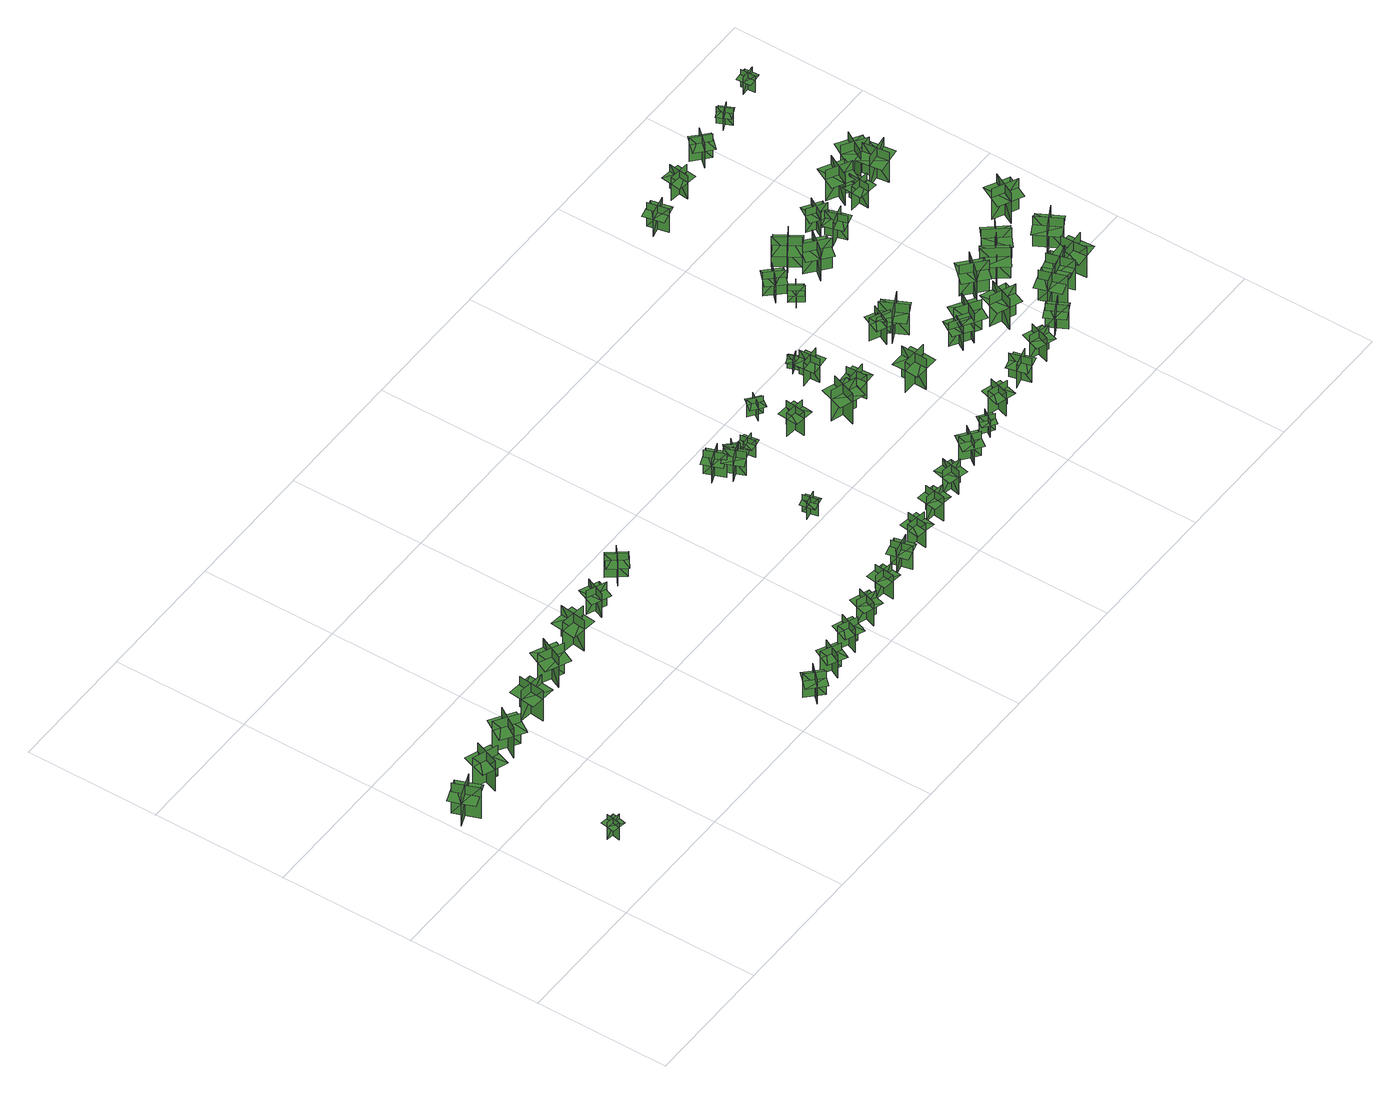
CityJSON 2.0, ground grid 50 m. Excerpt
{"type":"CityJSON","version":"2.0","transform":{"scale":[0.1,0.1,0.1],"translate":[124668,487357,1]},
"CityObjects":{
"tree1":{"type":"SolitaryVegetationObject","geometry":[{"type":"MultiSurface","lod":"1","boundaries":[[[0,1,2]],[[0,2,3]],[[4,5,6]],[[4,6,7]],[[8,9,10]],[[8,10,11]],[[8,11,12]],[[8,12,13]]]}]},
"tree2":{"type":"SolitaryVegetationObject","geometry":[{"type":"MultiSurface","lod":"1","boundaries":[[[14,15,16]],[[14,16,17]],[[18,19,20]],[[18,20,21]],[[22,23,24]],[[22,24,25]],[[22,25,26]],[[22,26,27]]]}]},
"tree3":{"type":"SolitaryVegetationObject","geometry":[{"type":"MultiSurface","lod":"1","boundaries":[[[28,29,30]],[[28,30,31]],[[32,33,34]],[[32,34,35]],[[36,37,38]],[[36,38,39]],[[36,39,40]],[[36,40,41]]]}]},
"tree4":{"type":"SolitaryVegetationObject","geometry":[{"type":"MultiSurface","lod":"1","boundaries":[[[42,43,44]],[[42,44,45]],[[46,47,48]],[[46,48,49]],[[50,51,52]],[[50,52,53]],[[50,53,54]],[[50,54,55]]]}]},
"tree5":{"type":"SolitaryVegetationObject","geometry":[{"type":"MultiSurface","lod":"1","boundaries":[[[56,57,58]],[[56,58,59]],[[60,61,62]],[[60,62,63]],[[64,65,66]],[[64,66,67]],[[64,67,68]],[[64,68,69]]]}]},
"tree6":{"type":"SolitaryVegetationObject","geometry":[{"type":"MultiSurface","lod":"1","boundaries":[[[70,71,72]],[[70,72,73]],[[74,75,76]],[[74,76,77]],[[78,79,80]],[[78,80,81]],[[78,81,82]],[[78,82,83]]]}]},
"tree7":{"type":"SolitaryVegetationObject","geometry":[{"type":"MultiSurface","lod":"1","boundaries":[[[84,85,86]],[[84,86,87]],[[88,89,90]],[[88,90,91]],[[92,93,94]],[[92,94,95]],[[92,95,96]],[[92,96,97]]]}]},
"tree8":{"type":"SolitaryVegetationObject","geometry":[{"type":"MultiSurface","lod":"1","boundaries":[[[98,99,100]],[[98,100,101]],[[102,103,104]],[[102,104,105]],[[106,107,108]],[[106,108,109]],[[106,109,110]],[[106,110,111]]]}]},
"tree9":{"type":"SolitaryVegetationObject","geometry":[{"type":"MultiSurface","lod":"1","boundaries":[[[112,113,114]],[[112,114,115]],[[116,117,118]],[[116,118,119]],[[120,121,122]],[[120,122,123]],[[120,123,124]],[[120,124,125]]]}]},
"tree10":{"type":"SolitaryVegetationObject","geometry":[{"type":"MultiSurface","lod":"1","boundaries":[[[126,127,128]],[[126,128,129]],[[130,131,132]],[[130,132,133]],[[134,135,136]],[[134,136,137]],[[134,137,138]],[[134,138,139]]]}]},
"tree11":{"type":"SolitaryVegetationObject","geometry":[{"type":"MultiSurface","lod":"1","boundaries":[[[140,141,142]],[[140,142,143]],[[144,145,146]],[[144,146,147]],[[148,149,150]],[[148,150,151]],[[148,151,152]],[[148,152,153]]]}]},
"tree12":{"type":"SolitaryVegetationObject","geometry":[{"type":"MultiSurface","lod":"1","boundaries":[[[154,155,156]],[[154,156,157]],[[158,159,160]],[[158,160,161]],[[162,163,164]],[[162,164,165]],[[162,165,166]],[[162,166,167]]]}]},
"tree13":{"type":"SolitaryVegetationObject","geometry":[{"type":"MultiSurface","lod":"1","boundaries":[[[168,169,170]],[[168,170,171]],[[172,173,174]],[[172,174,175]],[[176,177,178]],[[176,178,179]],[[176,179,180]],[[176,180,181]]]}]},
"tree14":{"type":"SolitaryVegetationObject","geometry":[{"type":"MultiSurface","lod":"1","boundaries":[[[182,183,184]],[[182,184,185]],[[186,187,188]],[[186,188,189]],[[190,191,192]],[[190,192,193]],[[190,193,194]],[[190,194,195]]]}]},
"tree15":{"type":"SolitaryVegetationObject","geometry":[{"type":"MultiSurface","lod":"1","boundaries":[[[196,197,198]],[[196,198,199]],[[200,201,202]],[[200,202,203]],[[204,205,206]],[[204,206,207]],[[204,207,208]],[[204,208,209]]]}]},
"tree16":{"type":"SolitaryVegetationObject","geometry":[{"type":"MultiSurface","lod":"1","boundaries":[[[210,211,212]],[[210,212,213]],[[214,215,216]],[[214,216,217]],[[218,219,220]],[[218,220,221]],[[218,221,222]],[[218,222,223]]]}]},
"tree17":{"type":"SolitaryVegetationObject","geometry":[{"type":"MultiSurface","lod":"1","boundaries":[[[224,225,226]],[[224,226,227]],[[228,229,230]],[[228,230,231]],[[232,233,234]],[[232,234,235]],[[232,235,236]],[[232,236,237]]]}]},
"tree18":{"type":"SolitaryVegetationObject","geometry":[{"type":"MultiSurface","lod":"1","boundaries":[[[238,239,240]],[[238,240,241]],[[242,243,244]],[[242,244,245]],[[246,247,248]],[[246,248,249]],[[246,249,250]],[[246,250,251]]]}]},
"tree19":{"type":"SolitaryVegetationObject","geometry":[{"type":"MultiSurface","lod":"1","boundaries":[[[252,253,254]],[[252,254,255]],[[256,257,258]],[[256,258,259]],[[260,261,262]],[[260,262,263]],[[260,263,264]],[[260,264,265]]]}]},
"tree20":{"type":"SolitaryVegetationObject","geometry":[{"type":"MultiSurface","lod":"1","boundaries":[[[266,267,268]],[[266,268,269]],[[270,271,272]],[[270,272,273]],[[274,275,276]],[[274,276,277]],[[274,277,278]],[[274,278,279]]]}]},
"tree21":{"type":"SolitaryVegetationObject","geometry":[{"type":"MultiSurface","lod":"1","boundaries":[[[280,281,282]],[[280,282,283]],[[284,285,286]],[[284,286,287]],[[288,289,290]],[[288,290,291]],[[288,291,292]],[[288,292,293]]]}]},
"tree22":{"type":"SolitaryVegetationObject","geometry":[{"type":"MultiSurface","lod":"1","boundaries":[[[294,295,296]],[[294,296,297]],[[298,299,300]],[[298,300,301]],[[302,303,304]],[[302,304,305]],[[302,305,306]],[[302,306,307]]]}]},
"tree23":{"type":"SolitaryVegetationObject","geometry":[{"type":"MultiSurface","lod":"1","boundaries":[[[308,309,310]],[[308,310,311]],[[312,313,314]],[[312,314,315]],[[316,317,318]],[[316,318,319]],[[316,319,320]],[[316,320,321]]]}]},
"tree24":{"type":"SolitaryVegetationObject","geometry":[{"type":"MultiSurface","lod":"1","boundaries":[[[322,323,324]],[[322,324,325]],[[326,327,328]],[[326,328,329]],[[330,331,332]],[[330,332,333]],[[330,333,334]],[[330,334,335]]]}]},
"tree25":{"type":"SolitaryVegetationObject","geometry":[{"type":"MultiSurface","lod":"1","boundaries":[[[336,337,338]],[[336,338,339]],[[340,341,342]],[[340,342,343]],[[344,345,346]],[[344,346,347]],[[344,347,348]],[[344,348,349]]]}]},
"tree26":{"type":"SolitaryVegetationObject","geometry":[{"type":"MultiSurface","lod":"1","boundaries":[[[350,351,352]],[[350,352,353]],[[354,355,356]],[[354,356,357]],[[358,359,360]],[[358,360,361]],[[358,361,362]],[[358,362,363]]]}]},
"tree27":{"type":"SolitaryVegetationObject","geometry":[{"type":"MultiSurface","lod":"1","boundaries":[[[364,365,366]],[[364,366,367]],[[368,369,370]],[[368,370,371]],[[372,373,374]],[[372,374,375]],[[372,375,376]],[[372,376,377]]]}]},
"tree28":{"type":"SolitaryVegetationObject","geometry":[{"type":"MultiSurface","lod":"1","boundaries":[[[378,379,380]],[[378,380,381]],[[382,383,384]],[[382,384,385]],[[386,387,388]],[[386,388,389]],[[386,389,390]],[[386,390,391]]]}]},
"tree29":{"type":"SolitaryVegetationObject","geometry":[{"type":"MultiSurface","lod":"1","boundaries":[[[392,393,394]],[[392,394,395]],[[396,397,398]],[[396,398,399]],[[400,401,402]],[[400,402,403]],[[400,403,404]],[[400,404,405]]]}]},
"tree30":{"type":"SolitaryVegetationObject","geometry":[{"type":"MultiSurface","lod":"1","boundaries":[[[406,407,408]],[[406,408,409]],[[410,411,412]],[[410,412,413]],[[414,415,416]],[[414,416,417]],[[414,417,418]],[[414,418,419]]]}]},
"tree31":{"type":"SolitaryVegetationObject","geometry":[{"type":"MultiSurface","lod":"1","boundaries":[[[420,421,422]],[[420,422,423]],[[424,425,426]],[[424,426,427]],[[428,429,430]],[[428,430,431]],[[428,431,432]],[[428,432,433]]]}]},
"tree32":{"type":"SolitaryVegetationObject","geometry":[{"type":"MultiSurface","lod":"1","boundaries":[[[434,435,436]],[[434,436,437]],[[438,439,440]],[[438,440,441]],[[442,443,444]],[[442,444,445]],[[442,445,446]],[[442,446,447]]]}]},
"tree33":{"type":"SolitaryVegetationObject","geometry":[{"type":"MultiSurface","lod":"1","boundaries":[[[448,449,450]],[[448,450,451]],[[452,453,454]],[[452,454,455]],[[456,457,458]],[[456,458,459]],[[456,459,460]],[[456,460,461]]]}]},
"tree34":{"type":"SolitaryVegetationObject","geometry":[{"type":"MultiSurface","lod":"1","boundaries":[[[462,463,464]],[[462,464,465]],[[466,467,468]],[[466,468,469]],[[470,471,472]],[[470,472,473]],[[470,473,474]],[[470,474,475]]]}]},
"tree35":{"type":"SolitaryVegetationObject","geometry":[{"type":"MultiSurface","lod":"1","boundaries":[[[476,477,478]],[[476,478,479]],[[480,481,482]],[[480,482,483]],[[484,485,486]],[[484,486,487]],[[484,487,488]],[[484,488,489]]]}]},
"tree36":{"type":"SolitaryVegetationObject","geometry":[{"type":"MultiSurface","lod":"1","boundaries":[[[490,491,492]],[[490,492,493]],[[494,495,496]],[[494,496,497]],[[498,499,500]],[[498,500,501]],[[498,501,502]],[[498,502,503]]]}]},
"tree37":{"type":"SolitaryVegetationObject","geometry":[{"type":"MultiSurface","lod":"1","boundaries":[[[504,505,506]],[[504,506,507]],[[508,509,510]],[[508,510,511]],[[512,513,514]],[[512,514,515]],[[512,515,516]],[[512,516,517]]]}]},
"tree38":{"type":"SolitaryVegetationObject","geometry":[{"type":"MultiSurface","lod":"1","boundaries":[[[518,519,520]],[[518,520,521]],[[522,523,524]],[[522,524,525]],[[526,527,528]],[[526,528,529]],[[526,529,530]],[[526,530,531]]]}]},
"tree39":{"type":"SolitaryVegetationObject","geometry":[{"type":"MultiSurface","lod":"1","boundaries":[[[532,533,534]],[[532,534,535]],[[536,537,538]],[[536,538,539]],[[540,541,542]],[[540,542,543]],[[540,543,544]],[[540,544,545]]]}]},
"tree40":{"type":"SolitaryVegetationObject","geometry":[{"type":"MultiSurface","lod":"1","boundaries":[[[546,547,548]],[[546,548,549]],[[550,551,552]],[[550,552,553]],[[554,555,556]],[[554,556,557]],[[554,557,558]],[[554,558,559]]]}]},
"tree41":{"type":"SolitaryVegetationObject","geometry":[{"type":"MultiSurface","lod":"1","boundaries":[[[560,561,562]],[[560,562,563]],[[564,565,566]],[[564,566,567]],[[568,569,570]],[[568,570,571]],[[568,571,572]],[[568,572,573]]]}]},
"tree42":{"type":"SolitaryVegetationObject","geometry":[{"type":"MultiSurface","lod":"1","boundaries":[[[574,575,576]],[[574,576,577]],[[578,579,580]],[[578,580,581]],[[582,583,584]],[[582,584,585]],[[582,585,586]],[[582,586,587]]]}]},
"tree43":{"type":"SolitaryVegetationObject","geometry":[{"type":"MultiSurface","lod":"1","boundaries":[[[588,589,590]],[[588,590,591]],[[592,593,594]],[[592,594,595]],[[596,597,598]],[[596,598,599]],[[596,599,600]],[[596,600,601]]]}]},
"tree44":{"type":"SolitaryVegetationObject","geometry":[{"type":"MultiSurface","lod":"1","boundaries":[[[602,603,604]],[[602,604,605]],[[606,607,608]],[[606,608,609]],[[610,611,612]],[[610,612,613]],[[610,613,614]],[[610,614,615]]]}]},
"tree45":{"type":"SolitaryVegetationObject","geometry":[{"type":"MultiSurface","lod":"1","boundaries":[[[616,617,618]],[[616,618,619]],[[620,621,622]],[[620,622,623]],[[624,625,626]],[[624,626,627]],[[624,627,628]],[[624,628,629]]]}]},
"tree46":{"type":"SolitaryVegetationObject","geometry":[{"type":"MultiSurface","lod":"1","boundaries":[[[630,631,632]],[[630,632,633]],[[634,635,636]],[[634,636,637]],[[638,639,640]],[[638,640,641]],[[638,641,642]],[[638,642,643]]]}]},
"tree47":{"type":"SolitaryVegetationObject","geometry":[{"type":"MultiSurface","lod":"1","boundaries":[[[644,645,646]],[[644,646,647]],[[648,649,650]],[[648,650,651]],[[652,653,654]],[[652,654,655]],[[652,655,656]],[[652,656,657]]]}]},
"tree48":{"type":"SolitaryVegetationObject","geometry":[{"type":"MultiSurface","lod":"1","boundaries":[[[658,659,660]],[[658,660,661]],[[662,663,664]],[[662,664,665]],[[666,667,668]],[[666,668,669]],[[666,669,670]],[[666,670,671]]]}]},
"tree49":{"type":"SolitaryVegetationObject","geometry":[{"type":"MultiSurface","lod":"1","boundaries":[[[672,673,674]],[[672,674,675]],[[676,677,678]],[[676,678,679]],[[680,681,682]],[[680,682,683]],[[680,683,684]],[[680,684,685]]]}]},
"tree50":{"type":"SolitaryVegetationObject","geometry":[{"type":"MultiSurface","lod":"1","boundaries":[[[686,687,688]],[[686,688,689]],[[690,691,692]],[[690,692,693]],[[694,695,696]],[[694,696,697]],[[694,697,698]],[[694,698,699]]]}]},
"tree51":{"type":"SolitaryVegetationObject","geometry":[{"type":"MultiSurface","lod":"1","boundaries":[[[700,701,702]],[[700,702,703]],[[704,705,706]],[[704,706,707]],[[708,709,710]],[[708,710,711]],[[708,711,712]],[[708,712,713]]]}]},
"tree52":{"type":"SolitaryVegetationObject","geometry":[{"type":"MultiSurface","lod":"1","boundaries":[[[714,715,716]],[[714,716,717]],[[718,719,720]],[[718,720,721]],[[722,723,724]],[[722,724,725]],[[722,725,726]],[[722,726,727]]]}]},
"tree53":{"type":"SolitaryVegetationObject","geometry":[{"type":"MultiSurface","lod":"1","boundaries":[[[728,729,730]],[[728,730,731]],[[732,733,734]],[[732,734,735]],[[736,737,738]],[[736,738,739]],[[736,739,740]],[[736,740,741]]]}]},
"tree54":{"type":"SolitaryVegetationObject","geometry":[{"type":"MultiSurface","lod":"1","boundaries":[[[742,743,744]],[[742,744,745]],[[746,747,748]],[[746,748,749]],[[750,751,752]],[[750,752,753]],[[750,753,754]],[[750,754,755]]]}]},
"tree55":{"type":"SolitaryVegetationObject","geometry":[{"type":"MultiSurface","lod":"1","boundaries":[[[756,757,758]],[[756,758,759]],[[760,761,762]],[[760,762,763]],[[764,765,766]],[[764,766,767]],[[764,767,768]],[[764,768,769]]]}]},
"tree56":{"type":"SolitaryVegetationObject","geometry":[{"type":"MultiSurface","lod":"1","boundaries":[[[770,771,772]],[[770,772,773]],[[774,775,776]],[[774,776,777]],[[778,779,780]],[[778,780,781]],[[778,781,782]],[[778,782,783]]]}]},
"tree57":{"type":"SolitaryVegetationObject","geometry":[{"type":"MultiSurface","lod":"1","boundaries":[[[784,785,786]],[[784,786,787]],[[788,789,790]],[[788,790,791]],[[792,793,794]],[[792,794,795]],[[792,795,796]],[[792,796,797]]]}]},
"tree58":{"type":"SolitaryVegetationObject","geometry":[{"type":"MultiSurface","lod":"1","boundaries":[[[798,799,800]],[[798,800,801]],[[802,803,804]],[[802,804,805]],[[806,807,808]],[[806,808,809]],[[806,809,810]],[[806,810,811]]]}]},
"tree59":{"type":"SolitaryVegetationObject","geometry":[{"type":"MultiSurface","lod":"1","boundaries":[[[812,813,814]],[[812,814,815]],[[816,817,818]],[[816,818,819]],[[820,821,822]],[[820,822,823]],[[820,823,824]],[[820,824,825]]]}]},
"tree60":{"type":"SolitaryVegetationObject","geometry":[{"type":"MultiSurface","lod":"1","boundaries":[[[826,827,828]],[[826,828,829]],[[830,831,832]],[[830,832,833]],[[834,835,836]],[[834,836,837]],[[834,837,838]],[[834,838,839]]]}]},
"tree61":{"type":"SolitaryVegetationObject","geometry":[{"type":"MultiSurface","lod":"1","boundaries":[[[840,841,842]],[[840,842,843]],[[844,845,846]],[[844,846,847]],[[848,849,850]],[[848,850,851]],[[848,851,852]],[[848,852,853]]]}]},
"tree62":{"type":"SolitaryVegetationObject","geometry":[{"type":"MultiSurface","lod":"1","boundaries":[[[854,855,856]],[[854,856,857]],[[858,859,860]],[[858,860,861]],[[862,863,864]],[[862,864,865]],[[862,865,866]],[[862,866,867]]]}]},
"tree63":{"type":"SolitaryVegetationObject","geometry":[{"type":"MultiSurface","lod":"1","boundaries":[[[868,869,870]],[[868,870,871]],[[872,873,874]],[[872,874,875]],[[876,877,878]],[[876,878,879]],[[876,879,880]],[[876,880,881]]]}]},
"tree64":{"type":"SolitaryVegetationObject","geometry":[{"type":"MultiSurface","lod":"1","boundaries":[[[882,883,884]],[[882,884,885]],[[886,887,888]],[[886,888,889]],[[890,891,892]],[[890,892,893]],[[890,893,894]],[[890,894,895]]]}]}
},
"vertices":[
[51,722,5],[86,629,5],[86,629,144],[51,722,144],[23,662,5],[116,698,5],[116,698,144],[23,662,144],[23,662,105],[41,616,105],[134,651,105],[116,698,105],[99,744,105],[6,709,105],
[259,254,19],[249,199,19],[249,199,96],[259,254,96],[229,233,19],[283,223,19],[283,223,96],[229,233,96],[229,233,75],[224,205,75],[278,196,75],[283,223,75],[288,250,75],[233,260,75],
[274,694,7],[181,728,7],[181,728,146],[274,694,146],[247,754,7],[212,661,7],[212,661,146],[247,754,146],[247,754,107],[200,771,107],[166,678,107],[212,661,107],[259,643,107],[293,737,107],
[435,715,9],[351,769,9],[351,769,148],[435,715,148],[421,780,9],[368,696,9],[368,696,148],[421,780,148],[421,780,109],[379,807,109],[326,723,109],[368,696,109],[409,669,109],[463,753,109],
[569,811,12],[559,712,12],[559,712,150],[569,811,150],[517,770,12],[616,759,12],[616,759,150],[517,770,150],[517,770,111],[512,720,111],[611,710,111],[616,759,111],[621,809,111],[522,819,111],
[711,757,14],[753,847,14],[753,847,152],[711,757,152],[773,779,14],[683,821,14],[683,821,152],[773,779,152],[773,779,114],[794,824,114],[704,866,114],[683,821,114],[662,776,114],[752,734,114],
[892,783,16],[905,882,16],[905,882,155],[892,783,155],[945,823,16],[846,836,16],[846,836,155],[945,823,155],[945,823,116],[951,873,116],[852,885,116],[846,836,116],[840,786,116],[939,774,116],
[1124,30,13],[1178,85,13],[1178,85,121],[1124,30,121],[1176,30,13],[1121,84,13],[1121,84,121],[1176,30,121],[1176,30,90],[1203,58,90],[1148,112,90],[1121,84,90],[1094,56,90],[1149,2,90],
[1308,62,14],[1238,97,14],[1238,97,121],[1308,62,121],[1292,111,14],[1257,42,14],[1257,42,121],[1292,111,121],[1292,111,91],[1257,128,91],[1222,59,91],[1257,42,91],[1291,24,91],[1326,93,91],
[1030,871,17],[1101,840,17],[1101,840,125],[1030,871,125],[1048,823,17],[1079,894,17],[1079,894,125],[1048,823,125],[1048,823,94],[1084,807,94],[1115,878,94],[1079,894,94],[1044,909,94],[1013,838,94],
[1435,86,14],[1364,115,14],[1364,115,122],[1435,86,122],[1416,133,14],[1386,62,14],[1386,62,122],[1416,133,122],[1416,133,91],[1380,148,91],[1351,76,91],[1386,62,91],[1422,47,91],[1452,119,91],
[1249,858,17],[1202,919,17],[1202,919,125],[1249,858,125],[1256,909,17],[1195,862,17],[1195,862,125],[1256,909,125],[1256,909,95],[1232,940,95],[1171,892,95],[1195,862,95],[1218,831,95],[1280,878,95],
[1543,154,13],[1518,81,13],[1518,81,121],[1543,154,121],[1496,132,13],[1569,106,13],[1569,106,121],[1496,132,121],[1496,132,91],[1484,95,91],[1557,70,91],[1569,106,91],[1582,143,91],[1509,168,91],
[1664,177,12],[1655,100,12],[1655,100,120],[1664,177,120],[1623,145,12],[1700,136,12],[1700,136,120],[1623,145,120],[1623,145,90],[1619,107,90],[1695,98,90],[1700,136,90],[1704,175,90],[1628,184,90],
[1785,200,11],[1803,125,11],[1803,125,119],[1785,200,119],[1757,156,11],[1833,174,11],[1833,174,119],[1757,156,119],[1757,156,89],[1766,118,89],[1842,137,89],[1833,174,89],[1824,212,89],[1748,194,89],
[1951,183,11],[1874,194,11],[1874,194,118],[1951,183,118],[1920,225,11],[1909,148,11],[1909,148,118],[1920,225,118],[1920,225,88],[1882,230,88],[1871,153,88],[1909,148,88],[1948,142,88],[1959,219,88],
[1841,543,19],[1787,531,19],[1787,531,96],[1841,543,96],[1810,563,19],[1822,509,19],[1822,509,96],[1810,563,96],[1810,563,74],[1783,557,74],[1795,503,74],[1822,509,74],[1849,515,74],[1837,569,74],
[1769,923,20],[1797,851,20],[1797,851,127],[1769,923,127],[1748,876,20],[1820,904,20],[1820,904,127],[1748,876,127],[1748,876,97],[1762,840,97],[1834,868,97],[1820,904,97],[1806,940,97],[1734,912,97],
[1791,822,23],[1862,851,23],[1862,851,131],[1791,822,131],[1838,802,23],[1809,873,23],[1809,873,131],[1838,802,131],[1838,802,101],[1874,816,101],[1844,888,101],[1809,873,101],[1773,858,101],[1803,787,101],
[2052,247,10],[2042,170,10],[2042,170,118],[2052,247,118],[2011,215,10],[2088,206,10],[2088,206,118],[2011,215,118],[2011,215,87],[2006,177,87],[2083,168,87],[2088,206,87],[2092,245,87],[2016,254,87],
[1883,857,25],[1844,896,25],[1844,896,102],[1883,857,102],[1883,894,25],[1845,855,25],[1845,855,102],[1883,894,102],[1883,894,80],[1864,914,80],[1825,874,80],[1845,855,80],[1864,835,80],[1903,875,80],
[1943,856,24],[1888,850,24],[1888,850,101],[1943,856,101],[1914,879,24],[1921,824,24],[1921,824,101],[1914,879,101],[1914,879,80],[1887,876,80],[1894,821,80],[1921,824,80],[1949,828,80],[1942,882,80],
[2141,242,9],[2216,225,9],[2216,225,117],[2141,242,117],[2168,198,9],[2185,273,9],[2185,273,117],[2168,198,117],[2168,198,87],[2206,189,87],[2223,265,87],[2185,273,87],[2147,282,87],[2130,206,87],
[2137,791,20],[2060,798,20],[2060,798,128],[2137,791,128],[2105,831,20],[2097,754,20],[2097,754,128],[2105,831,128],[2105,831,98],[2066,835,98],[2059,758,98],[2097,754,98],[2136,750,98],[2143,827,98],
[2102,920,23],[2058,953,23],[2058,953,100],[2102,920,100],[2097,956,23],[2064,912,23],[2064,912,100],[2097,956,100],[2097,956,78],[2075,973,78],[2041,929,78],[2064,912,78],[2086,895,78],[2119,939,78],
[2305,232,10],[2352,294,10],[2352,294,118],[2305,232,118],[2356,239,10],[2294,286,10],[2294,286,118],[2356,239,118],[2356,239,88],[2379,270,88],[2317,317,88],[2294,286,88],[2271,254,88],[2333,208,88],
[2260,749,21],[2227,654,21],[2227,654,159],[2260,749,159],[2200,720,21],[2294,688,21],[2294,688,159],[2200,720,159],[2200,720,120],[2184,673,120],[2278,640,120],[2294,688,120],[2310,735,120],[2216,767,120],
[2438,261,11],[2470,306,11],[2470,306,88],[2438,261,88],[2474,267,11],[2429,299,11],[2429,299,88],[2474,267,88],[2474,267,66],[2490,290,66],[2445,322,66],[2429,299,66],[2413,277,66],[2458,245,66],
[2380,724,21],[2303,721,21],[2303,721,129],[2380,724,129],[2342,759,21],[2346,682,21],[2346,682,129],[2342,759,129],[2342,759,99],[2304,758,99],[2307,680,99],[2346,682,99],[2384,684,99],[2381,761,99],
[2321,849,22],[2316,926,22],[2316,926,130],[2321,849,130],[2355,888,22],[2278,882,22],[2278,882,130],[2355,888,130],[2355,888,100],[2352,926,100],[2275,920,100],[2278,882,100],[2281,843,100],[2358,849,100],
[2302,942,23],[2343,959,23],[2343,959,85],[2302,942,85],[2329,931,23],[2313,972,23],[2313,972,85],[2329,931,85],[2329,931,68],[2350,939,68],[2333,980,68],[2313,972,68],[2292,963,68],[2309,922,68],
[2594,303,11],[2519,325,11],[2519,325,119],[2594,303,119],[2569,349,11],[2547,274,11],[2547,274,119],[2569,349,119],[2569,349,89],[2532,360,89],[2510,285,89],[2547,274,89],[2585,264,89],[2606,338,89],
[2497,554,13],[2501,653,13],[2501,653,152],[2497,554,152],[2546,599,13],[2447,602,13],[2447,602,152],[2546,599,152],[2546,599,113],[2548,649,113],[2448,652,113],[2447,602,113],[2445,552,113],[2544,549,113],
[2720,295,10],[2700,370,10],[2700,370,118],[2720,295,118],[2746,340,10],[2671,320,10],[2671,320,118],[2746,340,118],[2746,340,88],[2737,377,88],[2662,358,88],[2671,320,88],[2681,283,88],[2756,302,88],
[2636,791,22],[2566,824,22],[2566,824,129],[2636,791,129],[2619,840,22],[2586,770,22],[2586,770,129],[2619,840,129],[2619,840,99],[2584,856,99],[2551,786,99],[2586,770,99],[2621,753,99],[2654,823,99],
[2602,759,18],[2691,803,18],[2691,803,157],[2602,759,157],[2665,737,18],[2620,826,18],[2620,826,157],[2665,737,157],[2665,737,118],[2709,760,118],[2665,849,118],[2620,826,118],[2576,804,118],[2620,715,118],
[2696,604,17],[2762,563,17],[2762,563,124],[2696,604,124],[2708,554,17],[2748,619,17],[2748,619,124],[2708,554,124],[2708,554,94],[2741,533,94],[2781,599,94],[2748,619,94],[2715,640,94],[2675,574,94],
[2563,1142,19],[2596,1097,19],[2596,1097,96],[2563,1142,96],[2557,1105,19],[2602,1138,19],[2602,1138,96],[2557,1105,96],[2557,1105,74],[2574,1083,74],[2618,1116,74],[2602,1138,74],[2585,1160,74],[2541,1127,74],
[2540,1224,20],[2593,1168,20],[2593,1168,128],[2540,1224,128],[2538,1172,20],[2594,1226,20],[2594,1226,128],[2538,1172,128],[2538,1172,98],[2565,1144,98],[2621,1198,98],[2594,1226,98],[2567,1254,98],[2512,1200,98],
[2849,382,11],[2825,309,11],[2825,309,119],[2849,382,119],[2803,359,11],[2876,335,11],[2876,335,119],[2803,359,119],[2803,359,88],[2791,323,88],[2864,298,88],[2876,335,88],[2889,371,88],[2816,396,88],
[2756,544,16],[2807,629,16],[2807,629,154],[2756,544,154],[2820,560,16],[2735,611,16],[2735,611,154],[2820,560,154],[2820,560,115],[2846,602,115],[2761,654,115],[2735,611,115],[2709,568,115],[2795,517,115],
[2849,548,14],[2941,511,14],[2941,511,153],[2849,548,153],[2874,487,14],[2911,579,14],[2911,579,153],[2874,487,153],[2874,487,114],[2921,468,114],[2958,561,114],[2911,579,114],[2865,598,114],[2828,505,114],
[2719,1194,20],[2665,1278,20],[2665,1278,159],[2719,1194,159],[2733,1259,20],[2650,1205,20],[2650,1205,159],[2733,1259,159],[2733,1259,120],[2707,1301,120],[2623,1247,120],[2650,1205,120],[2676,1163,120],[2760,1217,120],
[2697,1177,18],[2774,1114,18],[2774,1114,157],[2697,1177,157],[2703,1111,18],[2766,1188,18],[2766,1188,157],[2703,1111,157],[2703,1111,118],[2741,1079,118],[2804,1156,118],[2766,1188,118],[2727,1219,118],[2664,1142,118],
[2952,402,10],[2988,334,10],[2988,334,118],[2952,402,118],[2936,353,10],[3005,389,10],[3005,389,118],[2936,353,118],[2936,353,87],[2954,319,87],[3023,354,87],[3005,389,87],[2987,423,87],[2918,388,87],
[2600,1721,6],[2617,1645,6],[2617,1645,113],[2600,1721,113],[2572,1677,6],[2648,1694,6],[2648,1694,113],[2572,1677,113],[2572,1677,83],[2581,1639,83],[2656,1657,83],[2648,1694,83],[2639,1732,83],[2563,1715,83],
[2903,706,18],[2978,640,18],[2978,640,157],[2903,706,157],[2907,640,18],[2973,714,18],[2973,714,157],[2907,640,157],[2907,640,118],[2944,607,118],[3010,681,118],[2973,714,118],[2936,747,118],[2869,673,118],
[3037,489,13],[3068,394,13],[3068,394,151],[3037,489,151],[3007,430,13],[3101,461,13],[3101,461,151],[3007,430,151],[3007,430,112],[3022,383,112],[3117,414,112],[3101,461,112],[3086,508,112],[2991,477,112],
[2999,624,18],[3078,685,18],[3078,685,157],[2999,624,157],[3065,616,18],[3004,694,18],[3004,694,157],[3065,616,157],[3065,616,118],[3104,646,118],[3044,725,118],[3004,694,118],[2965,664,118],[3026,585,118],
[2906,1145,20],[2884,1219,20],[2884,1219,128],[2906,1145,128],[2931,1189,20],[2856,1168,20],[2856,1168,128],[2931,1189,128],[2931,1189,98],[2920,1227,98],[2846,1205,98],[2856,1168,98],[2867,1131,98],[2941,1152,98],
[2856,1274,20],[2921,1233,20],[2921,1233,128],[2856,1274,128],[2867,1224,20],[2908,1289,20],[2908,1289,128],[2867,1224,128],[2867,1224,98],[2899,1203,98],[2941,1268,98],[2908,1289,98],[2875,1310,98],[2834,1244,98],
[3115,512,11],[3144,417,11],[3144,417,149],[3115,512,149],[3083,454,11],[3179,483,11],[3179,483,149],[3083,454,149],[3083,454,110],[3098,406,110],[3193,435,110],[3179,483,110],[3164,530,110],[3069,502,110],
[2775,1682,6],[2784,1758,6],[2784,1758,113],[2775,1682,113],[2815,1713,6],[2739,1722,6],[2739,1722,113],[2815,1713,113],[2815,1713,83],[2820,1752,83],[2743,1761,83],[2739,1722,83],[2734,1684,83],[2811,1675,83],
[3144,734,18],[3067,671,18],[3067,671,156],[3144,734,156],[3078,741,18],[3141,664,18],[3141,664,156],[3078,741,156],[3078,741,117],[3039,709,117],[3103,632,117],[3141,664,117],[3180,696,117],[3116,773,117],
[3254,473,11],[3155,467,11],[3155,467,150],[3254,473,150],[3205,517,11],[3211,418,11],[3211,418,150],[3205,517,150],[3205,517,111],[3155,515,111],[3161,415,111],[3211,418,111],[3260,421,111],[3254,520,111],
[3061,1172,21],[3067,1250,21],[3067,1250,129],[3061,1172,129],[3101,1206,21],[3023,1211,21],[3023,1211,129],[3101,1206,129],[3101,1206,99],[3103,1245,99],[3026,1250,99],[3023,1211,99],[3021,1173,99],[3098,1167,99],
[3211,574,13],[3299,620,13],[3299,620,152],[3211,574,152],[3275,554,13],[3228,642,13],[3228,642,152],[3275,554,152],[3275,554,113],[3319,577,113],[3272,665,113],[3228,642,113],[3184,619,113],[3231,531,113],
[3011,1304,19],[3099,1258,19],[3099,1258,158],[3011,1304,158],[3030,1241,19],[3077,1329,19],[3077,1329,158],[3030,1241,158],[3030,1241,119],[3074,1217,119],[3121,1305,119],[3077,1329,119],[3033,1352,119],[2986,1264,119],
[2976,1723,6],[2919,1775,6],[2919,1775,114],[2976,1723,114],[2974,1774,6],[2922,1717,6],[2922,1717,114],[2974,1774,114],[2974,1774,83],[2945,1800,83],[2893,1743,83],[2922,1717,83],[2951,1691,83],[3003,1748,83],
[3246,816,21],[3335,771,21],[3335,771,160],[3246,816,160],[3266,753,21],[3312,841,21],[3312,841,160],[3266,753,160],[3266,753,121],[3310,730,121],[3356,819,121],[3312,841,121],[3267,864,121],[3222,776,121],
[3142,1222,21],[3241,1235,21],[3241,1235,159],[3142,1222,159],[3195,1182,21],[3182,1280,21],[3182,1280,159],[3195,1182,159],[3195,1182,121],[3244,1188,121],[3231,1287,121],[3182,1280,121],[3133,1274,121],[3145,1175,121],
[3197,1344,19],[3145,1259,19],[3145,1259,158],[3197,1344,158],[3132,1329,19],[3217,1277,19],[3217,1277,158],[3132,1329,158],[3132,1329,119],[3106,1286,119],[3191,1235,119],[3217,1277,119],[3243,1320,119],[3158,1372,119],
[3133,1752,7],[3110,1803,7],[3110,1803,84],[3133,1752,84],[3146,1787,7],[3096,1764,7],[3096,1764,84],[3146,1787,84],[3146,1787,62],[3135,1812,62],[3085,1789,62],[3096,1764,62],[3107,1739,62],[3158,1762,62],
[3292,1832,7],[3296,1777,7],[3296,1777,84],[3292,1832,84],[3267,1804,7],[3322,1808,7],[3322,1808,84],[3267,1804,84],[3267,1804,62],[3269,1777,62],[3324,1781,62],[3322,1808,62],[3320,1836,62],[3265,1832,62]
]}
